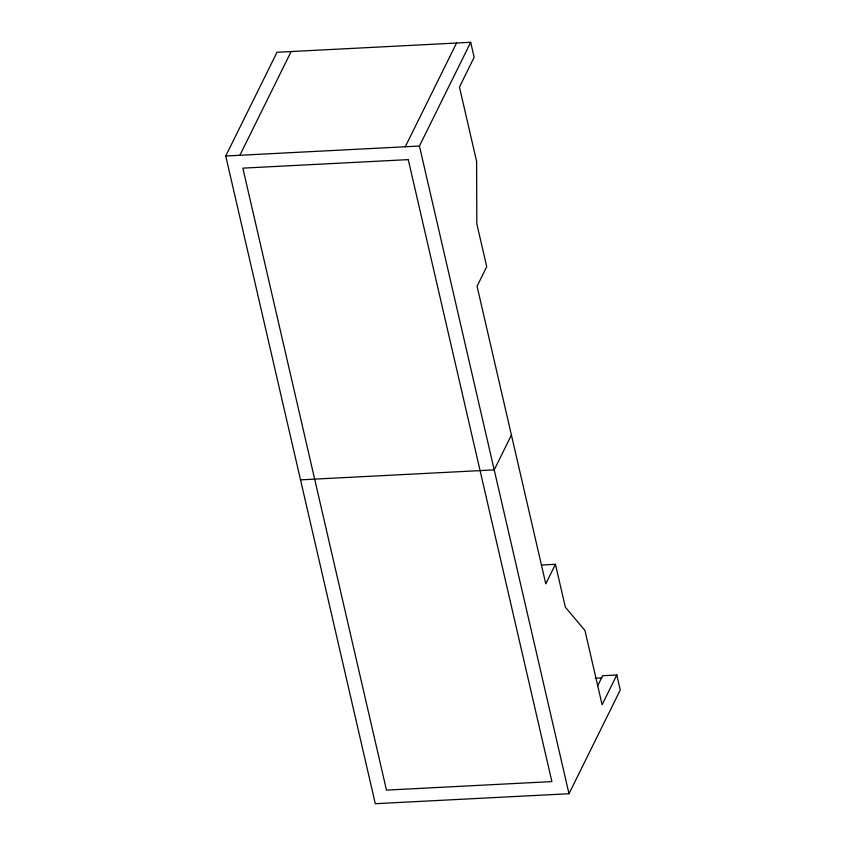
<?xml version="1.0" encoding="UTF-8"?>
<svg xmlns="http://www.w3.org/2000/svg" width="846" height="846" viewBox="0 0 846 846"><rect width="100%" height="100%" fill="white"/><g stroke="black" fill="none" stroke-linecap="round" stroke-linejoin="round"><path stroke-width="1.27" d="M597.572 686.021L602.659 675.721L616.797 674.992L620.266 689.998L568.998 793.728L375.307 803.7L225.734 156.002L277.002 52.272L470.693 42.3L474.151 57.306L459.452 87.064L476.605 161.353L476.816 223.83L486.725 266.712L477.059 286.255L545.786 583.846L555.441 564.303L541.303 565.033M239.873 155.273L291.14 51.543M405.287 146.76L456.554 43.03M568.998 793.728L419.426 146.03L470.693 42.3M511.428 435.055L494.212 469.879L300.52 479.851M616.797 674.992L602.098 704.739L584.946 630.45L565.35 607.185L555.441 564.303M225.734 156.002L419.426 146.03M595.267 678.302L601.823 677.963M408.258 159.619L242.844 168.143L386.474 790.111L551.888 781.588L408.258 159.619"/></g></svg>
